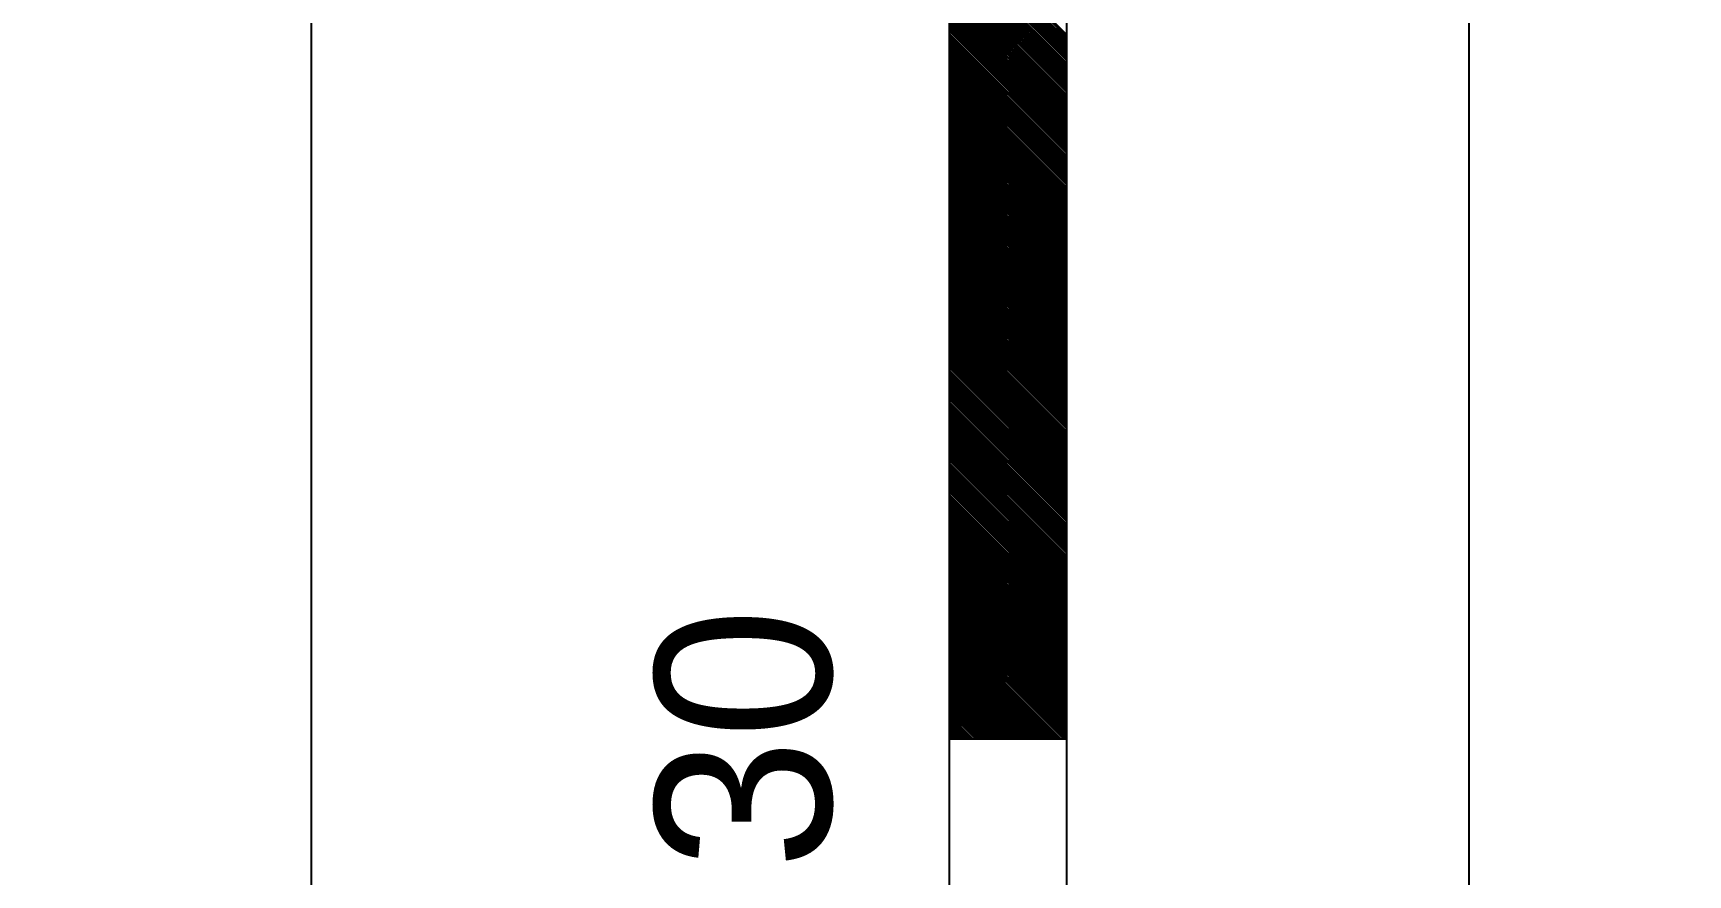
# Model space of a CAD drawing. Extents: x 731654 to 732244, y 4380181 to 4381208.
# Drawn here: x 731885.86 to 731899.96, y 4381109.85 to 4381117.03 of the extents above; entities that cross this region are included whole.
import ezdxf
from ezdxf.enums import TextEntityAlignment as Align

# ---------------------------------------------------------------- set-up
doc = ezdxf.new("R2010")
doc.units = 0
doc.layers.get('0').update_dxf_attribs({"linetype": 'CONTINUOUS'})

msp = doc.modelspace()

# ---------------------------------------------------------------- linework, layer by layer
at = {"color": 0, "linetype": 'CONTINUOUS'}
for p, q in [((731893.67, 4381081.01), (731893.67, 4381181.01)), ((731893.67, 4381081.01), (731893.67, 4381181.01)), ((731894.67, 4381081.01), (731894.67, 4381181.01)), ((731894.67, 4381081.01), (731894.67, 4381181.01)), ((731894.67, 4381117.01), (731893.67, 4381118.01)), ((731894.67, 4381117.01), (731893.67, 4381118.01)), ((731894.67, 4381117), (731893.67, 4381118)), ((731894.67, 4381117), (731893.67, 4381118)), ((731894.67, 4381116.99), (731893.67, 4381117.99)), ((731894.67, 4381116.99), (731893.67, 4381117.99)), ((731894.67, 4381116.97), (731893.67, 4381117.97)), ((731894.67, 4381116.97), (731893.67, 4381117.97)), ((731894.67, 4381116.96), (731893.67, 4381117.96)), ((731894.67, 4381116.96), (731893.67, 4381117.96)), ((731894.67, 4381116.94), (731893.67, 4381117.94)), ((731894.67, 4381116.94), (731893.67, 4381117.94)), ((731894.67, 4381116.93), (731893.67, 4381117.93)), ((731894.67, 4381116.93), (731893.67, 4381117.93)), ((731894.67, 4381116.91), (731893.67, 4381117.91)), ((731894.67, 4381116.91), (731893.67, 4381117.91)), ((731894.67, 4381116.9), (731893.67, 4381117.9)), ((731894.67, 4381116.9), (731893.67, 4381117.9)), ((731894.67, 4381116.89), (731893.67, 4381117.89)), ((731894.67, 4381116.89), (731893.67, 4381117.89)), ((731894.67, 4381116.87), (731893.67, 4381117.87)), ((731894.67, 4381116.87), (731893.67, 4381117.87)), ((731894.67, 4381116.86), (731893.67, 4381117.86)), ((731894.67, 4381116.86), (731893.67, 4381117.86)), ((731894.67, 4381116.84), (731893.67, 4381117.84)), ((731894.67, 4381116.84), (731893.67, 4381117.84)), ((731894.67, 4381116.83), (731893.67, 4381117.83)), ((731894.67, 4381116.83), (731893.67, 4381117.83)), ((731894.67, 4381116.82), (731893.67, 4381117.82)), ((731894.67, 4381116.82), (731893.67, 4381117.82)), ((731894.67, 4381116.8), (731893.67, 4381117.8)), ((731894.67, 4381116.8), (731893.67, 4381117.8)), ((731894.67, 4381116.79), (731893.67, 4381117.79)), ((731894.67, 4381116.79), (731893.67, 4381117.79)), ((731894.67, 4381116.77), (731893.67, 4381117.77)), ((731894.67, 4381116.77), (731893.67, 4381117.77)), ((731894.67, 4381116.76), (731893.67, 4381117.76)), ((731894.67, 4381116.76), (731893.67, 4381117.76)), ((731894.67, 4381116.75), (731893.67, 4381117.75)), ((731894.67, 4381116.75), (731893.67, 4381117.75)), ((731894.67, 4381116.73), (731893.67, 4381117.73)), ((731894.67, 4381116.73), (731893.67, 4381117.73)), ((731894.67, 4381116.72), (731893.67, 4381117.72)), ((731894.67, 4381116.72), (731893.67, 4381117.72)), ((731894.67, 4381116.7), (731893.67, 4381117.7)), ((731894.67, 4381116.7), (731893.67, 4381117.7)), ((731894.67, 4381116.69), (731893.67, 4381117.69)), ((731894.67, 4381116.69), (731893.67, 4381117.69)), ((731894.67, 4381116.67), (731893.67, 4381117.67)), ((731894.67, 4381116.67), (731893.67, 4381117.67)), ((731894.67, 4381116.66), (731893.67, 4381117.66)), ((731894.67, 4381116.66), (731893.67, 4381117.66)), ((731894.67, 4381116.65), (731893.67, 4381117.65)), ((731894.67, 4381116.65), (731893.67, 4381117.65)), ((731894.67, 4381116.63), (731893.67, 4381117.63)), ((731894.67, 4381116.63), (731893.67, 4381117.63)), ((731894.67, 4381116.62), (731893.67, 4381117.62)), ((731894.67, 4381116.62), (731893.67, 4381117.62)), ((731894.67, 4381116.6), (731893.67, 4381117.6)), ((731894.67, 4381116.6), (731893.67, 4381117.6)), ((731894.67, 4381116.59), (731893.67, 4381117.59)), ((731894.67, 4381116.59), (731893.67, 4381117.59)), ((731894.67, 4381116.58), (731893.67, 4381117.58)), ((731894.67, 4381116.58), (731893.67, 4381117.58)), ((731894.67, 4381116.56), (731893.67, 4381117.56)), ((731894.67, 4381116.56), (731893.67, 4381117.56)), ((731894.67, 4381116.55), (731893.67, 4381117.55)), ((731894.67, 4381116.55), (731893.67, 4381117.55)), ((731894.67, 4381116.53), (731893.67, 4381117.53)), ((731894.67, 4381116.53), (731893.67, 4381117.53)), ((731894.67, 4381116.52), (731893.67, 4381117.52)), ((731894.67, 4381116.52), (731893.67, 4381117.52)), ((731894.67, 4381116.5), (731893.67, 4381117.5)), ((731894.67, 4381116.5), (731893.67, 4381117.5)), ((731894.67, 4381116.49), (731893.67, 4381117.49)), ((731894.67, 4381116.49), (731893.67, 4381117.49)), ((731894.67, 4381116.48), (731893.67, 4381117.48)), ((731894.67, 4381116.48), (731893.67, 4381117.48)), ((731894.67, 4381116.46), (731893.67, 4381117.46)), ((731894.67, 4381116.46), (731893.67, 4381117.46)), ((731894.67, 4381116.45), (731893.67, 4381117.45)), ((731894.67, 4381116.45), (731893.67, 4381117.45)), ((731894.67, 4381116.43), (731893.67, 4381117.43)), ((731894.67, 4381116.43), (731893.67, 4381117.43)), ((731894.67, 4381116.42), (731893.67, 4381117.42)), ((731894.67, 4381116.42), (731893.67, 4381117.42)), ((731894.67, 4381116.41), (731893.67, 4381117.41)), ((731894.67, 4381116.41), (731893.67, 4381117.41)), ((731894.67, 4381116.39), (731893.67, 4381117.39)), ((731894.67, 4381116.39), (731893.67, 4381117.39)), ((731894.67, 4381116.38), (731893.67, 4381117.38)), ((731894.67, 4381116.38), (731893.67, 4381117.38)), ((731894.67, 4381116.36), (731893.67, 4381117.36)), ((731894.67, 4381116.36), (731893.67, 4381117.36)), ((731894.67, 4381116.35), (731893.67, 4381117.35)), ((731894.67, 4381116.35), (731893.67, 4381117.35)), ((731894.67, 4381116.34), (731893.67, 4381117.34)), ((731894.67, 4381116.34), (731893.67, 4381117.34)), ((731894.67, 4381116.32), (731893.67, 4381117.32)), ((731894.67, 4381116.32), (731893.67, 4381117.32)), ((731894.67, 4381116.31), (731893.67, 4381117.31)), ((731894.67, 4381116.31), (731893.67, 4381117.31)), ((731894.67, 4381116.29), (731893.67, 4381117.29)), ((731894.67, 4381116.29), (731893.67, 4381117.29)), ((731894.67, 4381116.28), (731893.67, 4381117.28)), ((731894.67, 4381116.28), (731893.67, 4381117.28)), ((731894.67, 4381116.26), (731893.67, 4381117.26)), ((731894.67, 4381116.26), (731893.67, 4381117.26)), ((731894.67, 4381116.25), (731893.67, 4381117.25)), ((731894.67, 4381116.25), (731893.67, 4381117.25)), ((731894.67, 4381116.24), (731893.67, 4381117.24)), ((731894.67, 4381116.24), (731893.67, 4381117.24)), ((731894.67, 4381116.22), (731893.67, 4381117.22)), ((731894.67, 4381116.22), (731893.67, 4381117.22)), ((731894.67, 4381116.21), (731893.67, 4381117.21)), ((731894.67, 4381116.21), (731893.67, 4381117.21)), ((731894.67, 4381116.19), (731893.67, 4381117.19)), ((731894.67, 4381116.19), (731893.67, 4381117.19)), ((731894.67, 4381116.18), (731893.67, 4381117.18)), ((731894.67, 4381116.18), (731893.67, 4381117.18)), ((731894.67, 4381116.17), (731893.67, 4381117.17)), ((731894.67, 4381116.17), (731893.67, 4381117.17)), ((731894.67, 4381116.15), (731893.67, 4381117.15)), ((731894.67, 4381116.15), (731893.67, 4381117.15)), ((731894.67, 4381116.14), (731893.67, 4381117.14)), ((731894.67, 4381116.14), (731893.67, 4381117.14)), ((731894.67, 4381116.12), (731893.67, 4381117.12)), ((731894.67, 4381116.12), (731893.67, 4381117.12)), ((731894.67, 4381116.11), (731893.67, 4381117.11)), ((731894.67, 4381116.11), (731893.67, 4381117.11)), ((731894.67, 4381116.09), (731893.67, 4381117.09)), ((731894.67, 4381116.09), (731893.67, 4381117.09)), ((731894.67, 4381116.08), (731893.67, 4381117.08)), ((731894.67, 4381116.08), (731893.67, 4381117.08)), ((731894.67, 4381116.07), (731893.67, 4381117.07)), ((731894.67, 4381116.07), (731893.67, 4381117.07)), ((731894.67, 4381116.05), (731893.67, 4381117.05)), ((731894.67, 4381116.05), (731893.67, 4381117.05)), ((731894.67, 4381116.04), (731893.67, 4381117.04)), ((731894.67, 4381116.04), (731893.67, 4381117.04)), ((731894.67, 4381116.02), (731893.67, 4381117.02)), ((731894.67, 4381116.02), (731893.67, 4381117.02)), ((731894.67, 4381116.01), (731893.67, 4381117.01)), ((731894.67, 4381116.01), (731893.67, 4381117.01)), ((731894.67, 4381116), (731893.67, 4381117)), ((731894.67, 4381116), (731893.67, 4381117)), ((731894.67, 4381115.98), (731893.67, 4381116.98)), ((731894.67, 4381115.98), (731893.67, 4381116.98)), ((731894.67, 4381115.97), (731893.67, 4381116.97)), ((731894.67, 4381115.97), (731893.67, 4381116.97)), ((731894.67, 4381115.95), (731893.67, 4381116.95)), ((731894.67, 4381115.95), (731893.67, 4381116.95)), ((731894.67, 4381115.94), (731893.67, 4381116.94)), ((731894.67, 4381115.94), (731893.67, 4381116.94)), ((731894.67, 4381115.93), (731893.67, 4381116.93)), ((731894.67, 4381115.93), (731893.67, 4381116.93)), ((731894.67, 4381115.91), (731893.67, 4381116.91)), ((731894.67, 4381115.91), (731893.67, 4381116.91)), ((731894.67, 4381115.9), (731893.67, 4381116.9)), ((731894.67, 4381115.9), (731893.67, 4381116.9)), ((731894.67, 4381115.88), (731893.67, 4381116.88)), ((731894.67, 4381115.88), (731893.67, 4381116.88)), ((731894.67, 4381115.87), (731893.67, 4381116.87)), ((731894.67, 4381115.87), (731893.67, 4381116.87)), ((731894.67, 4381115.85), (731893.67, 4381116.85)), ((731894.67, 4381115.85), (731893.67, 4381116.85)), ((731894.67, 4381115.84), (731893.67, 4381116.84)), ((731894.67, 4381115.84), (731893.67, 4381116.84)), ((731894.67, 4381115.83), (731893.67, 4381116.83)), ((731894.67, 4381115.83), (731893.67, 4381116.83)), ((731894.67, 4381115.81), (731893.67, 4381116.81)), ((731894.67, 4381115.81), (731893.67, 4381116.81)), ((731894.67, 4381115.8), (731893.67, 4381116.8)), ((731894.67, 4381115.8), (731893.67, 4381116.8)), ((731894.67, 4381115.78), (731893.67, 4381116.78)), ((731894.67, 4381115.78), (731893.67, 4381116.78)), ((731894.67, 4381115.77), (731893.67, 4381116.77)), ((731894.67, 4381115.77), (731893.67, 4381116.77)), ((731894.67, 4381115.76), (731893.67, 4381116.76)), ((731894.67, 4381115.76), (731893.67, 4381116.76)), ((731894.67, 4381115.74), (731893.67, 4381116.74)), ((731894.67, 4381115.74), (731893.67, 4381116.74)), ((731894.67, 4381115.73), (731893.67, 4381116.73)), ((731894.67, 4381115.73), (731893.67, 4381116.73)), ((731894.67, 4381115.71), (731893.67, 4381116.71)), ((731894.67, 4381115.71), (731893.67, 4381116.71)), ((731894.67, 4381115.7), (731893.67, 4381116.7)), ((731894.67, 4381115.7), (731893.67, 4381116.7)), ((731894.67, 4381115.68), (731893.67, 4381116.68)), ((731894.67, 4381115.68), (731893.67, 4381116.68)), ((731894.67, 4381115.67), (731893.67, 4381116.67)), ((731894.67, 4381115.67), (731893.67, 4381116.67)), ((731894.67, 4381115.66), (731893.67, 4381116.66)), ((731894.67, 4381115.66), (731893.67, 4381116.66)), ((731894.67, 4381115.64), (731893.67, 4381116.64)), ((731894.67, 4381115.64), (731893.67, 4381116.64)), ((731894.67, 4381115.63), (731893.67, 4381116.63)), ((731894.67, 4381115.63), (731893.67, 4381116.63)), ((731894.67, 4381115.61), (731893.67, 4381116.61)), ((731894.67, 4381115.61), (731893.67, 4381116.61)), ((731894.67, 4381115.6), (731893.67, 4381116.6)), ((731894.67, 4381115.6), (731893.67, 4381116.6)), ((731894.67, 4381115.59), (731893.67, 4381116.59)), ((731894.67, 4381115.59), (731893.67, 4381116.59)), ((731894.67, 4381115.57), (731893.67, 4381116.57)), ((731894.67, 4381115.57), (731893.67, 4381116.57)), ((731894.67, 4381115.56), (731893.67, 4381116.56)), ((731894.67, 4381115.56), (731893.67, 4381116.56)), ((731894.67, 4381115.54), (731893.67, 4381116.54)), ((731894.67, 4381115.54), (731893.67, 4381116.54)), ((731894.67, 4381115.53), (731893.67, 4381116.53)), ((731894.67, 4381115.53), (731893.67, 4381116.53)), ((731894.67, 4381115.51), (731893.67, 4381116.51)), ((731894.67, 4381115.51), (731893.67, 4381116.51)), ((731894.67, 4381115.5), (731893.67, 4381116.5)), ((731894.67, 4381115.5), (731893.67, 4381116.5)), ((731894.67, 4381115.49), (731893.67, 4381116.49)), ((731894.67, 4381115.49), (731893.67, 4381116.49)), ((731894.67, 4381115.47), (731893.67, 4381116.47)), ((731894.67, 4381115.47), (731893.67, 4381116.47)), ((731894.67, 4381115.46), (731893.67, 4381116.46)), ((731894.67, 4381115.46), (731893.67, 4381116.46)), ((731894.67, 4381115.44), (731893.67, 4381116.44)), ((731894.67, 4381115.44), (731893.67, 4381116.44)), ((731894.67, 4381115.43), (731893.67, 4381116.43)), ((731894.67, 4381115.43), (731893.67, 4381116.43)), ((731894.67, 4381115.42), (731893.67, 4381116.42)), ((731894.67, 4381115.42), (731893.67, 4381116.42)), ((731894.67, 4381115.4), (731893.67, 4381116.4)), ((731894.67, 4381115.4), (731893.67, 4381116.4)), ((731894.67, 4381115.39), (731893.67, 4381116.39)), ((731894.67, 4381115.39), (731893.67, 4381116.39)), ((731894.67, 4381115.37), (731893.67, 4381116.37)), ((731894.67, 4381115.37), (731893.67, 4381116.37)), ((731894.67, 4381115.36), (731893.67, 4381116.36)), ((731894.67, 4381115.36), (731893.67, 4381116.36)), ((731894.67, 4381115.35), (731893.67, 4381116.35)), ((731894.67, 4381115.35), (731893.67, 4381116.35)), ((731894.67, 4381115.33), (731893.67, 4381116.33)), ((731894.67, 4381115.33), (731893.67, 4381116.33)), ((731894.67, 4381115.32), (731893.67, 4381116.32)), ((731894.67, 4381115.32), (731893.67, 4381116.32)), ((731894.67, 4381115.3), (731893.67, 4381116.3)), ((731894.67, 4381115.3), (731893.67, 4381116.3)), ((731894.67, 4381115.29), (731893.67, 4381116.29)), ((731894.67, 4381115.29), (731893.67, 4381116.29)), ((731894.67, 4381115.27), (731893.67, 4381116.27)), ((731894.67, 4381115.27), (731893.67, 4381116.27)), ((731894.67, 4381115.26), (731893.67, 4381116.26)), ((731894.67, 4381115.26), (731893.67, 4381116.26)), ((731894.67, 4381115.25), (731893.67, 4381116.25)), ((731894.67, 4381115.25), (731893.67, 4381116.25)), ((731894.67, 4381115.23), (731893.67, 4381116.23)), ((731894.67, 4381115.23), (731893.67, 4381116.23)), ((731894.67, 4381115.22), (731893.67, 4381116.22)), ((731894.67, 4381115.22), (731893.67, 4381116.22)), ((731894.67, 4381115.2), (731893.67, 4381116.2)), ((731894.67, 4381115.2), (731893.67, 4381116.2)), ((731894.67, 4381115.19), (731893.67, 4381116.19)), ((731894.67, 4381115.19), (731893.67, 4381116.19)), ((731894.67, 4381115.18), (731893.67, 4381116.18)), ((731894.67, 4381115.18), (731893.67, 4381116.18)), ((731894.67, 4381115.16), (731893.67, 4381116.16)), ((731894.67, 4381115.16), (731893.67, 4381116.16)), ((731894.67, 4381115.15), (731893.67, 4381116.15)), ((731894.67, 4381115.15), (731893.67, 4381116.15)), ((731894.67, 4381115.13), (731893.67, 4381116.13)), ((731894.67, 4381115.13), (731893.67, 4381116.13)), ((731894.67, 4381115.12), (731893.67, 4381116.12)), ((731894.67, 4381115.12), (731893.67, 4381116.12)), ((731894.67, 4381115.1), (731893.67, 4381116.1)), ((731894.67, 4381115.1), (731893.67, 4381116.1)), ((731894.67, 4381115.09), (731893.67, 4381116.09)), ((731894.67, 4381115.09), (731893.67, 4381116.09)), ((731894.67, 4381115.08), (731893.67, 4381116.08)), ((731894.67, 4381115.08), (731893.67, 4381116.08)), ((731894.67, 4381115.06), (731893.67, 4381116.06)), ((731894.67, 4381115.06), (731893.67, 4381116.06)), ((731894.67, 4381115.05), (731893.67, 4381116.05)), ((731894.67, 4381115.05), (731893.67, 4381116.05)), ((731894.67, 4381115.03), (731893.67, 4381116.03)), ((731894.67, 4381115.03), (731893.67, 4381116.03)), ((731894.67, 4381115.02), (731893.67, 4381116.02)), ((731894.67, 4381115.02), (731893.67, 4381116.02)), ((731894.67, 4381115.01), (731893.67, 4381116.01)), ((731894.67, 4381115.01), (731893.67, 4381116.01)), ((731894.67, 4381114.99), (731893.67, 4381115.99)), ((731894.67, 4381114.99), (731893.67, 4381115.99)), ((731894.67, 4381114.98), (731893.67, 4381115.98)), ((731894.67, 4381114.98), (731893.67, 4381115.98)), ((731894.67, 4381114.96), (731893.67, 4381115.96)), ((731894.67, 4381114.96), (731893.67, 4381115.96)), ((731894.67, 4381114.95), (731893.67, 4381115.95)), ((731894.67, 4381114.95), (731893.67, 4381115.95)), ((731894.67, 4381114.94), (731893.67, 4381115.94)), ((731894.67, 4381114.94), (731893.67, 4381115.94)), ((731894.67, 4381114.92), (731893.67, 4381115.92)), ((731894.67, 4381114.92), (731893.67, 4381115.92)), ((731894.67, 4381114.91), (731893.67, 4381115.91)), ((731894.67, 4381114.91), (731893.67, 4381115.91)), ((731894.67, 4381114.89), (731893.67, 4381115.89)), ((731894.67, 4381114.89), (731893.67, 4381115.89)), ((731894.67, 4381114.88), (731893.67, 4381115.88)), ((731894.67, 4381114.88), (731893.67, 4381115.88)), ((731894.67, 4381114.86), (731893.67, 4381115.86)), ((731894.67, 4381114.86), (731893.67, 4381115.86)), ((731894.67, 4381114.85), (731893.67, 4381115.85)), ((731894.67, 4381114.85), (731893.67, 4381115.85)), ((731894.67, 4381114.84), (731893.67, 4381115.84)), ((731894.67, 4381114.84), (731893.67, 4381115.84)), ((731894.67, 4381114.82), (731893.67, 4381115.82)), ((731894.67, 4381114.82), (731893.67, 4381115.82)), ((731894.67, 4381114.81), (731893.67, 4381115.81)), ((731894.67, 4381114.81), (731893.67, 4381115.81)), ((731894.67, 4381114.79), (731893.67, 4381115.79)), ((731894.67, 4381114.79), (731893.67, 4381115.79)), ((731894.67, 4381114.78), (731893.67, 4381115.78)), ((731894.67, 4381114.78), (731893.67, 4381115.78)), ((731894.67, 4381114.77), (731893.67, 4381115.77)), ((731894.67, 4381114.77), (731893.67, 4381115.77)), ((731894.67, 4381114.75), (731893.67, 4381115.75)), ((731894.67, 4381114.75), (731893.67, 4381115.75)), ((731894.67, 4381114.74), (731893.67, 4381115.74)), ((731894.67, 4381114.74), (731893.67, 4381115.74)), ((731894.67, 4381114.72), (731893.67, 4381115.72)), ((731894.67, 4381114.72), (731893.67, 4381115.72)), ((731894.67, 4381114.71), (731893.67, 4381115.71)), ((731894.67, 4381114.71), (731893.67, 4381115.71)), ((731894.67, 4381114.69), (731893.67, 4381115.69)), ((731894.67, 4381114.69), (731893.67, 4381115.69)), ((731894.67, 4381114.68), (731893.67, 4381115.68)), ((731894.67, 4381114.68), (731893.67, 4381115.68)), ((731894.67, 4381114.67), (731893.67, 4381115.67)), ((731894.67, 4381114.67), (731893.67, 4381115.67)), ((731894.67, 4381114.65), (731893.67, 4381115.65)), ((731894.67, 4381114.65), (731893.67, 4381115.65)), ((731894.67, 4381114.64), (731893.67, 4381115.64)), ((731894.67, 4381114.64), (731893.67, 4381115.64)), ((731894.67, 4381114.62), (731893.67, 4381115.62)), ((731894.67, 4381114.62), (731893.67, 4381115.62)), ((731894.67, 4381114.61), (731893.67, 4381115.61)), ((731894.67, 4381114.61), (731893.67, 4381115.61)), ((731894.67, 4381114.6), (731893.67, 4381115.6)), ((731894.67, 4381114.6), (731893.67, 4381115.6)), ((731894.67, 4381114.58), (731893.67, 4381115.58)), ((731894.67, 4381114.58), (731893.67, 4381115.58)), ((731894.67, 4381114.57), (731893.67, 4381115.57)), ((731894.67, 4381114.57), (731893.67, 4381115.57)), ((731894.67, 4381114.55), (731893.67, 4381115.55)), ((731894.67, 4381114.55), (731893.67, 4381115.55)), ((731894.67, 4381114.54), (731893.67, 4381115.54)), ((731894.67, 4381114.54), (731893.67, 4381115.54)), ((731894.67, 4381114.52), (731893.67, 4381115.52)), ((731894.67, 4381114.52), (731893.67, 4381115.52)), ((731894.67, 4381114.51), (731893.67, 4381115.51)), ((731894.67, 4381114.51), (731893.67, 4381115.51)), ((731894.67, 4381114.5), (731893.67, 4381115.5)), ((731894.67, 4381114.5), (731893.67, 4381115.5)), ((731894.67, 4381114.48), (731893.67, 4381115.48)), ((731894.67, 4381114.48), (731893.67, 4381115.48)), ((731894.67, 4381114.47), (731893.67, 4381115.47)), ((731894.67, 4381114.47), (731893.67, 4381115.47)), ((731894.67, 4381114.45), (731893.67, 4381115.45)), ((731894.67, 4381114.45), (731893.67, 4381115.45)), ((731894.67, 4381114.44), (731893.67, 4381115.44)), ((731894.67, 4381114.44), (731893.67, 4381115.44)), ((731894.67, 4381114.43), (731893.67, 4381115.43)), ((731894.67, 4381114.43), (731893.67, 4381115.43)), ((731894.67, 4381114.41), (731893.67, 4381115.41)), ((731894.67, 4381114.41), (731893.67, 4381115.41)), ((731894.67, 4381114.4), (731893.67, 4381115.4)), ((731894.67, 4381114.4), (731893.67, 4381115.4)), ((731894.67, 4381114.38), (731893.67, 4381115.38)), ((731894.67, 4381114.38), (731893.67, 4381115.38)), ((731894.67, 4381114.37), (731893.67, 4381115.37)), ((731894.67, 4381114.37), (731893.67, 4381115.37)), ((731894.67, 4381114.36), (731893.67, 4381115.36)), ((731894.67, 4381114.36), (731893.67, 4381115.36)), ((731894.67, 4381114.34), (731893.67, 4381115.34)), ((731894.67, 4381114.34), (731893.67, 4381115.34)), ((731894.67, 4381114.33), (731893.67, 4381115.33)), ((731894.67, 4381114.33), (731893.67, 4381115.33)), ((731894.67, 4381114.31), (731893.67, 4381115.31)), ((731894.67, 4381114.31), (731893.67, 4381115.31)), ((731894.67, 4381114.3), (731893.67, 4381115.3)), ((731894.67, 4381114.3), (731893.67, 4381115.3)), ((731894.67, 4381114.28), (731893.67, 4381115.28)), ((731894.67, 4381114.28), (731893.67, 4381115.28)), ((731894.67, 4381114.27), (731893.67, 4381115.27)), ((731894.67, 4381114.27), (731893.67, 4381115.27)), ((731894.67, 4381114.26), (731893.67, 4381115.26)), ((731894.67, 4381114.26), (731893.67, 4381115.26)), ((731894.67, 4381114.24), (731893.67, 4381115.24)), ((731894.67, 4381114.24), (731893.67, 4381115.24)), ((731894.67, 4381114.23), (731893.67, 4381115.23)), ((731894.67, 4381114.23), (731893.67, 4381115.23)), ((731894.67, 4381114.21), (731893.67, 4381115.21)), ((731894.67, 4381114.21), (731893.67, 4381115.21)), ((731894.67, 4381114.2), (731893.67, 4381115.2)), ((731894.67, 4381114.2), (731893.67, 4381115.2)), ((731894.67, 4381114.19), (731893.67, 4381115.19)), ((731894.67, 4381114.19), (731893.67, 4381115.19)), ((731894.67, 4381114.17), (731893.67, 4381115.17)), ((731894.67, 4381114.17), (731893.67, 4381115.17)), ((731894.67, 4381114.16), (731893.67, 4381115.16)), ((731894.67, 4381114.16), (731893.67, 4381115.16)), ((731894.67, 4381114.14), (731893.67, 4381115.14)), ((731894.67, 4381114.14), (731893.67, 4381115.14)), ((731894.67, 4381114.13), (731893.67, 4381115.13)), ((731894.67, 4381114.13), (731893.67, 4381115.13)), ((731894.67, 4381114.11), (731893.67, 4381115.11)), ((731894.67, 4381114.11), (731893.67, 4381115.11)), ((731894.67, 4381114.1), (731893.67, 4381115.1)), ((731894.67, 4381114.1), (731893.67, 4381115.1)), ((731894.67, 4381114.09), (731893.67, 4381115.09)), ((731894.67, 4381114.09), (731893.67, 4381115.09)), ((731894.67, 4381114.07), (731893.67, 4381115.07)), ((731894.67, 4381114.07), (731893.67, 4381115.07)), ((731894.67, 4381114.06), (731893.67, 4381115.06)), ((731894.67, 4381114.06), (731893.67, 4381115.06)), ((731894.67, 4381114.04), (731893.67, 4381115.04)), ((731894.67, 4381114.04), (731893.67, 4381115.04)), ((731894.67, 4381114.03), (731893.67, 4381115.03)), ((731894.67, 4381114.03), (731893.67, 4381115.03)), ((731894.67, 4381114.02), (731893.67, 4381115.02)), ((731894.67, 4381114.02), (731893.67, 4381115.02)), ((731894.67, 4381114), (731893.67, 4381115)), ((731894.67, 4381114), (731893.67, 4381115)), ((731894.67, 4381113.99), (731893.67, 4381114.99)), ((731894.67, 4381113.99), (731893.67, 4381114.99)), ((731894.67, 4381113.97), (731893.67, 4381114.97)), ((731894.67, 4381113.97), (731893.67, 4381114.97)), ((731894.67, 4381113.96), (731893.67, 4381114.96)), ((731894.67, 4381113.96), (731893.67, 4381114.96)), ((731894.67, 4381113.95), (731893.67, 4381114.95)), ((731894.67, 4381113.95), (731893.67, 4381114.95)), ((731894.67, 4381113.93), (731893.67, 4381114.93)), ((731894.67, 4381113.93), (731893.67, 4381114.93)), ((731894.67, 4381113.92), (731893.67, 4381114.92)), ((731894.67, 4381113.92), (731893.67, 4381114.92)), ((731894.67, 4381113.9), (731893.67, 4381114.9)), ((731894.67, 4381113.9), (731893.67, 4381114.9)), ((731894.67, 4381113.89), (731893.67, 4381114.89)), ((731894.67, 4381113.89), (731893.67, 4381114.89)), ((731894.67, 4381113.87), (731893.67, 4381114.87)), ((731894.67, 4381113.87), (731893.67, 4381114.87)), ((731894.67, 4381113.86), (731893.67, 4381114.86)), ((731894.67, 4381113.86), (731893.67, 4381114.86)), ((731894.67, 4381113.85), (731893.67, 4381114.85)), ((731894.67, 4381113.85), (731893.67, 4381114.85)), ((731894.67, 4381113.83), (731893.67, 4381114.83)), ((731894.67, 4381113.83), (731893.67, 4381114.83)), ((731894.67, 4381113.82), (731893.67, 4381114.82)), ((731894.67, 4381113.82), (731893.67, 4381114.82)), ((731894.67, 4381113.8), (731893.67, 4381114.8)), ((731894.67, 4381113.8), (731893.67, 4381114.8)), ((731894.67, 4381113.79), (731893.67, 4381114.79)), ((731894.67, 4381113.79), (731893.67, 4381114.79)), ((731894.67, 4381113.78), (731893.67, 4381114.78)), ((731894.67, 4381113.78), (731893.67, 4381114.78)), ((731894.67, 4381113.76), (731893.67, 4381114.76)), ((731894.67, 4381113.76), (731893.67, 4381114.76)), ((731894.67, 4381113.75), (731893.67, 4381114.75)), ((731894.67, 4381113.75), (731893.67, 4381114.75)), ((731894.67, 4381113.73), (731893.67, 4381114.73)), ((731894.67, 4381113.73), (731893.67, 4381114.73)), ((731894.67, 4381113.72), (731893.67, 4381114.72)), ((731894.67, 4381113.72), (731893.67, 4381114.72)), ((731894.67, 4381113.7), (731893.67, 4381114.7)), ((731894.67, 4381113.7), (731893.67, 4381114.7)), ((731894.67, 4381113.69), (731893.67, 4381114.69)), ((731894.67, 4381113.69), (731893.67, 4381114.69)), ((731894.67, 4381113.68), (731893.67, 4381114.68)), ((731894.67, 4381113.68), (731893.67, 4381114.68)), ((731894.67, 4381113.66), (731893.67, 4381114.66)), ((731894.67, 4381113.66), (731893.67, 4381114.66)), ((731894.67, 4381113.65), (731893.67, 4381114.65)), ((731894.67, 4381113.65), (731893.67, 4381114.65)), ((731894.67, 4381113.63), (731893.67, 4381114.63)), ((731894.67, 4381113.63), (731893.67, 4381114.63)), ((731894.67, 4381113.62), (731893.67, 4381114.62)), ((731894.67, 4381113.62), (731893.67, 4381114.62)), ((731894.67, 4381113.61), (731893.67, 4381114.61)), ((731894.67, 4381113.61), (731893.67, 4381114.61)), ((731894.67, 4381113.59), (731893.67, 4381114.59)), ((731894.67, 4381113.59), (731893.67, 4381114.59)), ((731894.67, 4381113.58), (731893.67, 4381114.58)), ((731894.67, 4381113.58), (731893.67, 4381114.58)), ((731894.67, 4381113.56), (731893.67, 4381114.56)), ((731894.67, 4381113.56), (731893.67, 4381114.56)), ((731894.67, 4381113.55), (731893.67, 4381114.55)), ((731894.67, 4381113.55), (731893.67, 4381114.55)), ((731894.67, 4381113.53), (731893.67, 4381114.53)), ((731894.67, 4381113.53), (731893.67, 4381114.53)), ((731894.67, 4381113.52), (731893.67, 4381114.52)), ((731894.67, 4381113.52), (731893.67, 4381114.52)), ((731894.67, 4381113.51), (731893.67, 4381114.51)), ((731894.67, 4381113.51), (731893.67, 4381114.51)), ((731894.67, 4381113.49), (731893.67, 4381114.49)), ((731894.67, 4381113.49), (731893.67, 4381114.49)), ((731894.67, 4381113.48), (731893.67, 4381114.48)), ((731894.67, 4381113.48), (731893.67, 4381114.48)), ((731894.67, 4381113.46), (731893.67, 4381114.46)), ((731894.67, 4381113.46), (731893.67, 4381114.46)), ((731894.67, 4381113.45), (731893.67, 4381114.45)), ((731894.67, 4381113.45), (731893.67, 4381114.45)), ((731894.67, 4381113.44), (731893.67, 4381114.44)), ((731894.67, 4381113.44), (731893.67, 4381114.44)), ((731894.67, 4381113.42), (731893.67, 4381114.42)), ((731894.67, 4381113.42), (731893.67, 4381114.42)), ((731894.67, 4381113.41), (731893.67, 4381114.41)), ((731894.67, 4381113.41), (731893.67, 4381114.41)), ((731894.67, 4381113.39), (731893.67, 4381114.39)), ((731894.67, 4381113.39), (731893.67, 4381114.39)), ((731894.67, 4381113.38), (731893.67, 4381114.38)), ((731894.67, 4381113.38), (731893.67, 4381114.38)), ((731894.67, 4381113.37), (731893.67, 4381114.37)), ((731894.67, 4381113.37), (731893.67, 4381114.37)), ((731894.67, 4381113.35), (731893.67, 4381114.35)), ((731894.67, 4381113.35), (731893.67, 4381114.35)), ((731894.67, 4381113.34), (731893.67, 4381114.34)), ((731894.67, 4381113.34), (731893.67, 4381114.34)), ((731894.67, 4381113.32), (731893.67, 4381114.32)), ((731894.67, 4381113.32), (731893.67, 4381114.32)), ((731894.67, 4381113.31), (731893.67, 4381114.31)), ((731894.67, 4381113.31), (731893.67, 4381114.31)), ((731894.67, 4381113.29), (731893.67, 4381114.29)), ((731894.67, 4381113.29), (731893.67, 4381114.29)), ((731894.67, 4381113.28), (731893.67, 4381114.28)), ((731894.67, 4381113.28), (731893.67, 4381114.28)), ((731894.67, 4381113.27), (731893.67, 4381114.27)), ((731894.67, 4381113.27), (731893.67, 4381114.27)), ((731894.67, 4381113.25), (731893.67, 4381114.25)), ((731894.67, 4381113.25), (731893.67, 4381114.25)), ((731894.67, 4381113.24), (731893.67, 4381114.24)), ((731894.67, 4381113.24), (731893.67, 4381114.24)), ((731894.67, 4381113.22), (731893.67, 4381114.22)), ((731894.67, 4381113.22), (731893.67, 4381114.22)), ((731894.67, 4381113.21), (731893.67, 4381114.21)), ((731894.67, 4381113.21), (731893.67, 4381114.21)), ((731894.67, 4381113.2), (731893.67, 4381114.2)), ((731894.67, 4381113.2), (731893.67, 4381114.2)), ((731894.67, 4381113.18), (731893.67, 4381114.18)), ((731894.67, 4381113.18), (731893.67, 4381114.18)), ((731894.67, 4381113.17), (731893.67, 4381114.17)), ((731894.67, 4381113.17), (731893.67, 4381114.17)), ((731894.67, 4381113.15), (731893.67, 4381114.15)), ((731894.67, 4381113.15), (731893.67, 4381114.15)), ((731894.67, 4381113.14), (731893.67, 4381114.14)), ((731894.67, 4381113.14), (731893.67, 4381114.14)), ((731894.67, 4381113.12), (731893.67, 4381114.12)), ((731894.67, 4381113.12), (731893.67, 4381114.12)), ((731894.67, 4381113.11), (731893.67, 4381114.11)), ((731894.67, 4381113.11), (731893.67, 4381114.11)), ((731894.67, 4381113.1), (731893.67, 4381114.1)), ((731894.67, 4381113.1), (731893.67, 4381114.1)), ((731894.67, 4381113.08), (731893.67, 4381114.08)), ((731894.67, 4381113.08), (731893.67, 4381114.08)), ((731894.67, 4381113.07), (731893.67, 4381114.07)), ((731894.67, 4381113.07), (731893.67, 4381114.07)), ((731894.67, 4381113.05), (731893.67, 4381114.05)), ((731894.67, 4381113.05), (731893.67, 4381114.05)), ((731894.67, 4381113.04), (731893.67, 4381114.04)), ((731894.67, 4381113.04), (731893.67, 4381114.04)), ((731894.67, 4381113.03), (731893.67, 4381114.03)), ((731894.67, 4381113.03), (731893.67, 4381114.03)), ((731894.67, 4381113.01), (731893.67, 4381114.01)), ((731894.67, 4381113.01), (731893.67, 4381114.01)), ((731894.67, 4381113), (731893.67, 4381114)), ((731894.67, 4381113), (731893.67, 4381114)), ((731894.67, 4381112.98), (731893.67, 4381113.98)), ((731894.67, 4381112.98), (731893.67, 4381113.98)), ((731894.67, 4381112.97), (731893.67, 4381113.97)), ((731894.67, 4381112.97), (731893.67, 4381113.97)), ((731894.67, 4381112.96), (731893.67, 4381113.96)), ((731894.67, 4381112.96), (731893.67, 4381113.96)), ((731894.67, 4381112.94), (731893.67, 4381113.94)), ((731894.67, 4381112.94), (731893.67, 4381113.94)), ((731894.67, 4381112.93), (731893.67, 4381113.93)), ((731894.67, 4381112.93), (731893.67, 4381113.93)), ((731894.67, 4381112.91), (731893.67, 4381113.91)), ((731894.67, 4381112.91), (731893.67, 4381113.91)), ((731894.67, 4381112.9), (731893.67, 4381113.9)), ((731894.67, 4381112.9), (731893.67, 4381113.9)), ((731894.67, 4381112.88), (731893.67, 4381113.88)), ((731894.67, 4381112.88), (731893.67, 4381113.88)), ((731894.67, 4381112.87), (731893.67, 4381113.87)), ((731894.67, 4381112.87), (731893.67, 4381113.87)), ((731894.67, 4381112.86), (731893.67, 4381113.86)), ((731894.67, 4381112.86), (731893.67, 4381113.86)), ((731894.67, 4381112.84), (731893.67, 4381113.84)), ((731894.67, 4381112.84), (731893.67, 4381113.84)), ((731894.67, 4381112.83), (731893.67, 4381113.83)), ((731894.67, 4381112.83), (731893.67, 4381113.83)), ((731894.67, 4381112.81), (731893.67, 4381113.81)), ((731894.67, 4381112.81), (731893.67, 4381113.81)), ((731894.67, 4381112.8), (731893.67, 4381113.8)), ((731894.67, 4381112.8), (731893.67, 4381113.8)), ((731894.67, 4381112.79), (731893.67, 4381113.79)), ((731894.67, 4381112.79), (731893.67, 4381113.79)), ((731894.67, 4381112.77), (731893.67, 4381113.77)), ((731894.67, 4381112.77), (731893.67, 4381113.77)), ((731894.67, 4381112.76), (731893.67, 4381113.76)), ((731894.67, 4381112.76), (731893.67, 4381113.76)), ((731894.67, 4381112.74), (731893.67, 4381113.74)), ((731894.67, 4381112.74), (731893.67, 4381113.74)), ((731894.67, 4381112.73), (731893.67, 4381113.73)), ((731894.67, 4381112.73), (731893.67, 4381113.73)), ((731894.67, 4381112.71), (731893.67, 4381113.71)), ((731894.67, 4381112.71), (731893.67, 4381113.71)), ((731894.67, 4381112.7), (731893.67, 4381113.7)), ((731894.67, 4381112.7), (731893.67, 4381113.7)), ((731894.67, 4381112.69), (731893.67, 4381113.69)), ((731894.67, 4381112.69), (731893.67, 4381113.69)), ((731894.67, 4381112.67), (731893.67, 4381113.67)), ((731894.67, 4381112.67), (731893.67, 4381113.67)), ((731894.67, 4381112.66), (731893.67, 4381113.66)), ((731894.67, 4381112.66), (731893.67, 4381113.66)), ((731894.67, 4381112.64), (731893.67, 4381113.64)), ((731894.67, 4381112.64), (731893.67, 4381113.64)), ((731894.67, 4381112.63), (731893.67, 4381113.63)), ((731894.67, 4381112.63), (731893.67, 4381113.63)), ((731894.67, 4381112.62), (731893.67, 4381113.62)), ((731894.67, 4381112.62), (731893.67, 4381113.62)), ((731894.67, 4381112.6), (731893.67, 4381113.6)), ((731894.67, 4381112.6), (731893.67, 4381113.6)), ((731894.67, 4381112.59), (731893.67, 4381113.59)), ((731894.67, 4381112.59), (731893.67, 4381113.59)), ((731894.67, 4381112.57), (731893.67, 4381113.57)), ((731894.67, 4381112.57), (731893.67, 4381113.57)), ((731894.67, 4381112.56), (731893.67, 4381113.56)), ((731894.67, 4381112.56), (731893.67, 4381113.56)), ((731894.67, 4381112.55), (731893.67, 4381113.55)), ((731894.67, 4381112.55), (731893.67, 4381113.55)), ((731894.67, 4381112.53), (731893.67, 4381113.53)), ((731894.67, 4381112.53), (731893.67, 4381113.53)), ((731894.67, 4381112.52), (731893.67, 4381113.52)), ((731894.67, 4381112.52), (731893.67, 4381113.52)), ((731894.67, 4381112.5), (731893.67, 4381113.5)), ((731894.67, 4381112.5), (731893.67, 4381113.5)), ((731894.67, 4381112.49), (731893.67, 4381113.49)), ((731894.67, 4381112.49), (731893.67, 4381113.49)), ((731894.67, 4381112.47), (731893.67, 4381113.47)), ((731894.67, 4381112.47), (731893.67, 4381113.47)), ((731894.67, 4381112.46), (731893.67, 4381113.46)), ((731894.67, 4381112.46), (731893.67, 4381113.46)), ((731894.67, 4381112.45), (731893.67, 4381113.45)), ((731894.67, 4381112.45), (731893.67, 4381113.45)), ((731894.67, 4381112.43), (731893.67, 4381113.43)), ((731894.67, 4381112.43), (731893.67, 4381113.43)), ((731894.67, 4381112.42), (731893.67, 4381113.42)), ((731894.67, 4381112.42), (731893.67, 4381113.42)), ((731894.67, 4381112.4), (731893.67, 4381113.4)), ((731894.67, 4381112.4), (731893.67, 4381113.4)), ((731894.67, 4381112.39), (731893.67, 4381113.39)), ((731894.67, 4381112.39), (731893.67, 4381113.39)), ((731894.67, 4381112.38), (731893.67, 4381113.38)), ((731894.67, 4381112.38), (731893.67, 4381113.38)), ((731894.67, 4381112.36), (731893.67, 4381113.36)), ((731894.67, 4381112.36), (731893.67, 4381113.36)), ((731894.67, 4381112.35), (731893.67, 4381113.35)), ((731894.67, 4381112.35), (731893.67, 4381113.35)), ((731894.67, 4381112.33), (731893.67, 4381113.33)), ((731894.67, 4381112.33), (731893.67, 4381113.33)), ((731894.67, 4381112.32), (731893.67, 4381113.32)), ((731894.67, 4381112.32), (731893.67, 4381113.32)), ((731894.67, 4381112.3), (731893.67, 4381113.3)), ((731894.67, 4381112.3), (731893.67, 4381113.3)), ((731894.67, 4381112.29), (731893.67, 4381113.29)), ((731894.67, 4381112.29), (731893.67, 4381113.29)), ((731894.67, 4381112.28), (731893.67, 4381113.28)), ((731894.67, 4381112.28), (731893.67, 4381113.28)), ((731894.67, 4381112.26), (731893.67, 4381113.26)), ((731894.67, 4381112.26), (731893.67, 4381113.26)), ((731894.67, 4381112.25), (731893.67, 4381113.25)), ((731894.67, 4381112.25), (731893.67, 4381113.25)), ((731894.67, 4381112.23), (731893.67, 4381113.23)), ((731894.67, 4381112.23), (731893.67, 4381113.23)), ((731894.67, 4381112.22), (731893.67, 4381113.22)), ((731894.67, 4381112.22), (731893.67, 4381113.22)), ((731894.67, 4381112.21), (731893.67, 4381113.21)), ((731894.67, 4381112.21), (731893.67, 4381113.21)), ((731894.67, 4381112.19), (731893.67, 4381113.19)), ((731894.67, 4381112.19), (731893.67, 4381113.19)), ((731894.67, 4381112.18), (731893.67, 4381113.18)), ((731894.67, 4381112.18), (731893.67, 4381113.18)), ((731894.67, 4381112.16), (731893.67, 4381113.16)), ((731894.67, 4381112.16), (731893.67, 4381113.16)), ((731894.67, 4381112.15), (731893.67, 4381113.15)), ((731894.67, 4381112.15), (731893.67, 4381113.15)), ((731894.67, 4381112.13), (731893.67, 4381113.13)), ((731894.67, 4381112.13), (731893.67, 4381113.13)), ((731894.67, 4381112.12), (731893.67, 4381113.12)), ((731894.67, 4381112.12), (731893.67, 4381113.12)), ((731894.67, 4381112.11), (731893.67, 4381113.11)), ((731894.67, 4381112.11), (731893.67, 4381113.11)), ((731894.67, 4381112.09), (731893.67, 4381113.09)), ((731894.67, 4381112.09), (731893.67, 4381113.09)), ((731894.67, 4381112.08), (731893.67, 4381113.08)), ((731894.67, 4381112.08), (731893.67, 4381113.08)), ((731894.67, 4381112.06), (731893.67, 4381113.06)), ((731894.67, 4381112.06), (731893.67, 4381113.06)), ((731894.67, 4381112.05), (731893.67, 4381113.05)), ((731894.67, 4381112.05), (731893.67, 4381113.05)), ((731894.67, 4381112.04), (731893.67, 4381113.04)), ((731894.67, 4381112.04), (731893.67, 4381113.04)), ((731894.67, 4381112.02), (731893.67, 4381113.02)), ((731894.67, 4381112.02), (731893.67, 4381113.02)), ((731894.67, 4381112.01), (731893.67, 4381113.01)), ((731894.67, 4381112.01), (731893.67, 4381113.01)), ((731894.67, 4381111.99), (731893.67, 4381112.99)), ((731894.67, 4381111.99), (731893.67, 4381112.99)), ((731894.67, 4381111.98), (731893.67, 4381112.98)), ((731894.67, 4381111.98), (731893.67, 4381112.98)), ((731894.67, 4381111.97), (731893.67, 4381112.97)), ((731894.67, 4381111.97), (731893.67, 4381112.97)), ((731894.67, 4381111.95), (731893.67, 4381112.95)), ((731894.67, 4381111.95), (731893.67, 4381112.95)), ((731894.67, 4381111.94), (731893.67, 4381112.94)), ((731894.67, 4381111.94), (731893.67, 4381112.94)), ((731894.67, 4381111.92), (731893.67, 4381112.92)), ((731894.67, 4381111.92), (731893.67, 4381112.92)), ((731894.67, 4381111.91), (731893.67, 4381112.91)), ((731894.67, 4381111.91), (731893.67, 4381112.91)), ((731894.67, 4381111.89), (731893.67, 4381112.89)), ((731894.67, 4381111.89), (731893.67, 4381112.89)), ((731894.67, 4381111.88), (731893.67, 4381112.88)), ((731894.67, 4381111.88), (731893.67, 4381112.88)), ((731894.67, 4381111.87), (731893.67, 4381112.87)), ((731894.67, 4381111.87), (731893.67, 4381112.87)), ((731894.67, 4381111.85), (731893.67, 4381112.85)), ((731894.67, 4381111.85), (731893.67, 4381112.85)), ((731894.67, 4381111.84), (731893.67, 4381112.84)), ((731894.67, 4381111.84), (731893.67, 4381112.84)), ((731894.67, 4381111.82), (731893.67, 4381112.82)), ((731894.67, 4381111.82), (731893.67, 4381112.82)), ((731894.67, 4381111.81), (731893.67, 4381112.81)), ((731894.67, 4381111.81), (731893.67, 4381112.81)), ((731894.67, 4381111.8), (731893.67, 4381112.8)), ((731894.67, 4381111.8), (731893.67, 4381112.8)), ((731894.67, 4381111.78), (731893.67, 4381112.78)), ((731894.67, 4381111.78), (731893.67, 4381112.78)), ((731894.67, 4381111.77), (731893.67, 4381112.77)), ((731894.67, 4381111.77), (731893.67, 4381112.77)), ((731894.67, 4381111.75), (731893.67, 4381112.75)), ((731894.67, 4381111.75), (731893.67, 4381112.75)), ((731894.67, 4381111.74), (731893.67, 4381112.74)), ((731894.67, 4381111.74), (731893.67, 4381112.74)), ((731894.67, 4381111.72), (731893.67, 4381112.72)), ((731894.67, 4381111.72), (731893.67, 4381112.72)), ((731894.67, 4381111.71), (731893.67, 4381112.71)), ((731894.67, 4381111.71), (731893.67, 4381112.71)), ((731894.67, 4381111.7), (731893.67, 4381112.7)), ((731894.67, 4381111.7), (731893.67, 4381112.7)), ((731894.67, 4381111.68), (731893.67, 4381112.68)), ((731894.67, 4381111.68), (731893.67, 4381112.68)), ((731894.67, 4381111.67), (731893.67, 4381112.67)), ((731894.67, 4381111.67), (731893.67, 4381112.67)), ((731894.67, 4381111.65), (731893.67, 4381112.65)), ((731894.67, 4381111.65), (731893.67, 4381112.65)), ((731894.67, 4381111.64), (731893.67, 4381112.64)), ((731894.67, 4381111.64), (731893.67, 4381112.64)), ((731894.67, 4381111.63), (731893.67, 4381112.63)), ((731894.67, 4381111.63), (731893.67, 4381112.63)), ((731894.67, 4381111.61), (731893.67, 4381112.61)), ((731894.67, 4381111.61), (731893.67, 4381112.61)), ((731894.67, 4381111.6), (731893.67, 4381112.6)), ((731894.67, 4381111.6), (731893.67, 4381112.6)), ((731894.67, 4381111.58), (731893.67, 4381112.58)), ((731894.67, 4381111.58), (731893.67, 4381112.58)), ((731894.67, 4381111.57), (731893.67, 4381112.57)), ((731894.67, 4381111.57), (731893.67, 4381112.57)), ((731894.67, 4381111.56), (731893.67, 4381112.56)), ((731894.67, 4381111.56), (731893.67, 4381112.56)), ((731894.67, 4381111.54), (731893.67, 4381112.54)), ((731894.67, 4381111.54), (731893.67, 4381112.54)), ((731894.67, 4381111.53), (731893.67, 4381112.53)), ((731894.67, 4381111.53), (731893.67, 4381112.53)), ((731894.67, 4381111.51), (731893.67, 4381112.51)), ((731894.67, 4381111.51), (731893.67, 4381112.51)), ((731894.67, 4381111.5), (731893.67, 4381112.5)), ((731894.67, 4381111.5), (731893.67, 4381112.5)), ((731894.67, 4381111.48), (731893.67, 4381112.48)), ((731894.67, 4381111.48), (731893.67, 4381112.48)), ((731894.67, 4381111.47), (731893.67, 4381112.47)), ((731894.67, 4381111.47), (731893.67, 4381112.47)), ((731894.67, 4381111.46), (731893.67, 4381112.46)), ((731894.67, 4381111.46), (731893.67, 4381112.46)), ((731894.67, 4381111.44), (731893.67, 4381112.44)), ((731894.67, 4381111.44), (731893.67, 4381112.44)), ((731894.67, 4381111.43), (731893.67, 4381112.43)), ((731894.67, 4381111.43), (731893.67, 4381112.43)), ((731894.67, 4381111.41), (731893.67, 4381112.41)), ((731894.67, 4381111.41), (731893.67, 4381112.41)), ((731894.67, 4381111.4), (731893.67, 4381112.4)), ((731894.67, 4381111.4), (731893.67, 4381112.4)), ((731894.67, 4381111.39), (731893.67, 4381112.39)), ((731894.67, 4381111.39), (731893.67, 4381112.39)), ((731894.67, 4381111.37), (731893.67, 4381112.37)), ((731894.67, 4381111.37), (731893.67, 4381112.37)), ((731894.67, 4381111.36), (731893.67, 4381112.36)), ((731894.67, 4381111.36), (731893.67, 4381112.36)), ((731894.67, 4381111.34), (731893.67, 4381112.34)), ((731894.67, 4381111.34), (731893.67, 4381112.34)), ((731894.67, 4381111.33), (731893.67, 4381112.33)), ((731894.67, 4381111.33), (731893.67, 4381112.33)), ((731894.67, 4381111.31), (731893.67, 4381112.31)), ((731894.67, 4381111.31), (731893.67, 4381112.31)), ((731894.67, 4381111.3), (731893.67, 4381112.3)), ((731894.67, 4381111.3), (731893.67, 4381112.3)), ((731894.67, 4381111.29), (731893.67, 4381112.29)), ((731894.67, 4381111.29), (731893.67, 4381112.29)), ((731894.67, 4381111.27), (731893.67, 4381112.27)), ((731894.67, 4381111.27), (731893.67, 4381112.27)), ((731894.67, 4381111.26), (731893.67, 4381112.26)), ((731894.67, 4381111.26), (731893.67, 4381112.26)), ((731894.67, 4381111.24), (731893.67, 4381112.24)), ((731894.67, 4381111.24), (731893.67, 4381112.24)), ((731894.67, 4381111.23), (731893.67, 4381112.23)), ((731894.67, 4381111.23), (731893.67, 4381112.23)), ((731894.67, 4381111.22), (731893.67, 4381112.22)), ((731894.67, 4381111.22), (731893.67, 4381112.22)), ((731894.67, 4381111.2), (731893.67, 4381112.2)), ((731894.67, 4381111.2), (731893.67, 4381112.2)), ((731894.67, 4381111.19), (731893.67, 4381112.19)), ((731894.67, 4381111.19), (731893.67, 4381112.19)), ((731894.67, 4381111.17), (731893.67, 4381112.17)), ((731894.67, 4381111.17), (731893.67, 4381112.17)), ((731894.67, 4381111.16), (731893.67, 4381112.16)), ((731894.67, 4381111.16), (731893.67, 4381112.16)), ((731894.67, 4381111.14), (731893.67, 4381112.14)), ((731894.67, 4381111.14), (731893.67, 4381112.14)), ((731894.67, 4381111.13), (731893.67, 4381112.13)), ((731894.67, 4381111.13), (731893.67, 4381112.13)), ((731894.67, 4381111.12), (731893.67, 4381112.12)), ((731894.67, 4381111.12), (731893.67, 4381112.12)), ((731894.67, 4381111.1), (731893.67, 4381112.1)), ((731894.67, 4381111.1), (731893.67, 4381112.1)), ((731894.67, 4381111.09), (731893.67, 4381112.09)), ((731894.67, 4381111.09), (731893.67, 4381112.09)), ((731894.67, 4381111.07), (731893.67, 4381112.07)), ((731894.67, 4381111.07), (731893.67, 4381112.07)), ((731894.67, 4381111.06), (731893.67, 4381112.06)), ((731894.67, 4381111.06), (731893.67, 4381112.06)), ((731894.67, 4381111.05), (731893.67, 4381112.05)), ((731894.67, 4381111.05), (731893.67, 4381112.05)), ((731894.67, 4381111.03), (731893.67, 4381112.03)), ((731894.67, 4381111.03), (731893.67, 4381112.03)), ((731894.67, 4381111.02), (731893.67, 4381112.02)), ((731894.67, 4381111.02), (731893.67, 4381112.02)), ((731894.66, 4381111.01), (731893.67, 4381112)), ((731894.66, 4381111.01), (731893.67, 4381112)), ((731894.65, 4381111.01), (731893.67, 4381111.99)), ((731894.65, 4381111.01), (731893.67, 4381111.99)), ((731894.64, 4381111.01), (731893.67, 4381111.98)), ((731894.64, 4381111.01), (731893.67, 4381111.98)), ((731894.62, 4381111.01), (731893.67, 4381111.96)), ((731894.62, 4381111.01), (731893.67, 4381111.96)), ((731894.61, 4381111.01), (731893.67, 4381111.95)), ((731894.61, 4381111.01), (731893.67, 4381111.95)), ((731894.59, 4381111.01), (731893.67, 4381111.93)), ((731894.59, 4381111.01), (731893.67, 4381111.93)), ((731894.58, 4381111.01), (731893.67, 4381111.92)), ((731894.58, 4381111.01), (731893.67, 4381111.92)), ((731894.56, 4381111.01), (731893.67, 4381111.9)), ((731894.56, 4381111.01), (731893.67, 4381111.9)), ((731894.55, 4381111.01), (731893.67, 4381111.89)), ((731894.55, 4381111.01), (731893.67, 4381111.89)), ((731894.54, 4381111.01), (731893.67, 4381111.88)), ((731894.54, 4381111.01), (731893.67, 4381111.88)), ((731894.52, 4381111.01), (731893.67, 4381111.86)), ((731894.52, 4381111.01), (731893.67, 4381111.86)), ((731894.51, 4381111.01), (731893.67, 4381111.85)), ((731894.51, 4381111.01), (731893.67, 4381111.85)), ((731894.49, 4381111.01), (731893.67, 4381111.83)), ((731894.49, 4381111.01), (731893.67, 4381111.83)), ((731894.48, 4381111.01), (731893.67, 4381111.82)), ((731894.48, 4381111.01), (731893.67, 4381111.82)), ((731894.47, 4381111.01), (731893.67, 4381111.81)), ((731894.47, 4381111.01), (731893.67, 4381111.81)), ((731894.45, 4381111.01), (731893.67, 4381111.79)), ((731894.45, 4381111.01), (731893.67, 4381111.79)), ((731894.44, 4381111.01), (731893.67, 4381111.78)), ((731894.44, 4381111.01), (731893.67, 4381111.78)), ((731894.42, 4381111.01), (731893.67, 4381111.76)), ((731894.42, 4381111.01), (731893.67, 4381111.76)), ((731894.41, 4381111.01), (731893.67, 4381111.75)), ((731894.41, 4381111.01), (731893.67, 4381111.75)), ((731894.39, 4381111.01), (731893.67, 4381111.73)), ((731894.39, 4381111.01), (731893.67, 4381111.73)), ((731894.38, 4381111.01), (731893.67, 4381111.72)), ((731894.38, 4381111.01), (731893.67, 4381111.72)), ((731894.37, 4381111.01), (731893.67, 4381111.71)), ((731894.37, 4381111.01), (731893.67, 4381111.71)), ((731894.35, 4381111.01), (731893.67, 4381111.69)), ((731894.35, 4381111.01), (731893.67, 4381111.69)), ((731894.34, 4381111.01), (731893.67, 4381111.68)), ((731894.34, 4381111.01), (731893.67, 4381111.68)), ((731894.32, 4381111.01), (731893.67, 4381111.66)), ((731894.32, 4381111.01), (731893.67, 4381111.66)), ((731894.31, 4381111.01), (731893.67, 4381111.65)), ((731894.31, 4381111.01), (731893.67, 4381111.65)), ((731894.3, 4381111.01), (731893.67, 4381111.64)), ((731894.3, 4381111.01), (731893.67, 4381111.64)), ((731894.28, 4381111.01), (731893.67, 4381111.62)), ((731894.28, 4381111.01), (731893.67, 4381111.62)), ((731894.27, 4381111.01), (731893.67, 4381111.61)), ((731894.27, 4381111.01), (731893.67, 4381111.61)), ((731894.25, 4381111.01), (731893.67, 4381111.59)), ((731894.25, 4381111.01), (731893.67, 4381111.59)), ((731894.24, 4381111.01), (731893.67, 4381111.58)), ((731894.24, 4381111.01), (731893.67, 4381111.58)), ((731894.23, 4381111.01), (731893.67, 4381111.57)), ((731894.23, 4381111.01), (731893.67, 4381111.57)), ((731894.21, 4381111.01), (731893.67, 4381111.55)), ((731894.21, 4381111.01), (731893.67, 4381111.55)), ((731894.2, 4381111.01), (731893.67, 4381111.54)), ((731894.2, 4381111.01), (731893.67, 4381111.54)), ((731894.18, 4381111.01), (731893.67, 4381111.52)), ((731894.18, 4381111.01), (731893.67, 4381111.52)), ((731894.17, 4381111.01), (731893.67, 4381111.51)), ((731894.17, 4381111.01), (731893.67, 4381111.51)), ((731894.15, 4381111.01), (731893.67, 4381111.49)), ((731894.15, 4381111.01), (731893.67, 4381111.49)), ((731894.14, 4381111.01), (731893.67, 4381111.48)), ((731894.14, 4381111.01), (731893.67, 4381111.48)), ((731894.13, 4381111.01), (731893.67, 4381111.47)), ((731894.13, 4381111.01), (731893.67, 4381111.47)), ((731894.11, 4381111.01), (731893.67, 4381111.45)), ((731894.11, 4381111.01), (731893.67, 4381111.45)), ((731894.1, 4381111.01), (731893.67, 4381111.44)), ((731894.1, 4381111.01), (731893.67, 4381111.44)), ((731894.08, 4381111.01), (731893.67, 4381111.42)), ((731894.08, 4381111.01), (731893.67, 4381111.42)), ((731894.07, 4381111.01), (731893.67, 4381111.41)), ((731894.07, 4381111.01), (731893.67, 4381111.41)), ((731894.06, 4381111.01), (731893.67, 4381111.4)), ((731894.06, 4381111.01), (731893.67, 4381111.4)), ((731894.04, 4381111.01), (731893.67, 4381111.38)), ((731894.04, 4381111.01), (731893.67, 4381111.38)), ((731894.03, 4381111.01), (731893.67, 4381111.37)), ((731894.03, 4381111.01), (731893.67, 4381111.37)), ((731894.01, 4381111.01), (731893.67, 4381111.35)), ((731894.01, 4381111.01), (731893.67, 4381111.35)), ((731894, 4381111.01), (731893.67, 4381111.34)), ((731894, 4381111.01), (731893.67, 4381111.34)), ((731893.98, 4381111.01), (731893.67, 4381111.32)), ((731893.98, 4381111.01), (731893.67, 4381111.32)), ((731893.97, 4381111.01), (731893.67, 4381111.31)), ((731893.97, 4381111.01), (731893.67, 4381111.31)), ((731893.96, 4381111.01), (731893.67, 4381111.3)), ((731893.96, 4381111.01), (731893.67, 4381111.3)), ((731893.94, 4381111.01), (731893.67, 4381111.28)), ((731893.94, 4381111.01), (731893.67, 4381111.28)), ((731893.93, 4381111.01), (731893.67, 4381111.27)), ((731893.93, 4381111.01), (731893.67, 4381111.27)), ((731893.91, 4381111.01), (731893.67, 4381111.25)), ((731893.91, 4381111.01), (731893.67, 4381111.25)), ((731893.9, 4381111.01), (731893.67, 4381111.24)), ((731893.9, 4381111.01), (731893.67, 4381111.24)), ((731893.89, 4381111.01), (731893.67, 4381111.23)), ((731893.89, 4381111.01), (731893.67, 4381111.23)), ((731893.87, 4381111.01), (731893.67, 4381111.21)), ((731893.87, 4381111.01), (731893.67, 4381111.21)), ((731893.86, 4381111.01), (731893.67, 4381111.2)), ((731893.86, 4381111.01), (731893.67, 4381111.2)), ((731893.84, 4381111.01), (731893.67, 4381111.18)), ((731893.84, 4381111.01), (731893.67, 4381111.18)), ((731893.83, 4381111.01), (731893.67, 4381111.17)), ((731893.83, 4381111.01), (731893.67, 4381111.17)), ((731893.82, 4381111.01), (731893.67, 4381111.16)), ((731893.82, 4381111.01), (731893.67, 4381111.16)), ((731893.8, 4381111.01), (731893.67, 4381111.14)), ((731893.8, 4381111.01), (731893.67, 4381111.14)), ((731893.79, 4381111.01), (731893.67, 4381111.13)), ((731893.79, 4381111.01), (731893.67, 4381111.13)), ((731893.77, 4381111.01), (731893.67, 4381111.11)), ((731893.77, 4381111.01), (731893.67, 4381111.11)), ((731893.76, 4381111.01), (731893.67, 4381111.1)), ((731893.76, 4381111.01), (731893.67, 4381111.1)), ((731893.74, 4381111.01), (731893.67, 4381111.08)), ((731893.74, 4381111.01), (731893.67, 4381111.08)), ((731893.73, 4381111.01), (731893.67, 4381111.07)), ((731893.73, 4381111.01), (731893.67, 4381111.07)), ((731893.72, 4381111.01), (731893.67, 4381111.06)), ((731893.72, 4381111.01), (731893.67, 4381111.06)), ((731893.7, 4381111.01), (731893.67, 4381111.04)), ((731893.7, 4381111.01), (731893.67, 4381111.04)), ((731893.69, 4381111.01), (731893.67, 4381111.03)), ((731893.69, 4381111.01), (731893.67, 4381111.03))]:
    msp.add_line(p, q, dxfattribs=at)
msp.add_lwpolyline([(731894.67, 4381111.01), (731894.67, 4381121.01), (731893.67, 4381121.01), (731893.67, 4381111.01)], close=True, dxfattribs=at)
msp.add_lwpolyline([(731894.67, 4381111.01), (731894.67, 4381121.01), (731893.67, 4381121.01), (731893.67, 4381111.01)], close=True, dxfattribs=at)

# ---------------------------------------------------------------- texts
msp.add_text('30', height=1.5, rotation=90, dxfattribs=at).set_placement((731891.91, 4381111.01), align=Align.MIDDLE)
msp.add_text('30', height=1.5, rotation=90, dxfattribs=at).set_placement((731891.91, 4381111.01), align=Align.MIDDLE)

# ---------------------------------------------------------------- meshes
mesh = msp.add_polyface(dxfattribs=at)
corners = [(731962.5, 4380181), (731654.5, 4381207.5), (732244, 4380181), (732244, 4381207.5), (731654.5, 4380181)]
mesh.append_faces([[corners[k] for k in face] for face in [(0, 1, 4), (1, 0, 2, 3)]], dxfattribs={"vtx0": -1, "color": 0})
mesh = msp.add_polyface(dxfattribs=at)
corners = [(731945.58, 4381021), (731945.58, 4381201.5), (731664.5, 4381201.5), (731664.5, 4381021)]
mesh.append_faces([[corners[k] for k in face] for face in [(0, 1, 2, 3)]], dxfattribs={"color": 0})
mesh = msp.add_polyface(dxfattribs=at)
corners = [(731898.1, 4381028.19), (731898.1, 4381194.66), (731888.23, 4381194.66), (731888.23, 4381028.19)]
mesh.append_faces([[corners[k] for k in face] for face in [(0, 1, 2, 3)]], dxfattribs={"color": 0})

doc.saveas('drawing.dxf')
